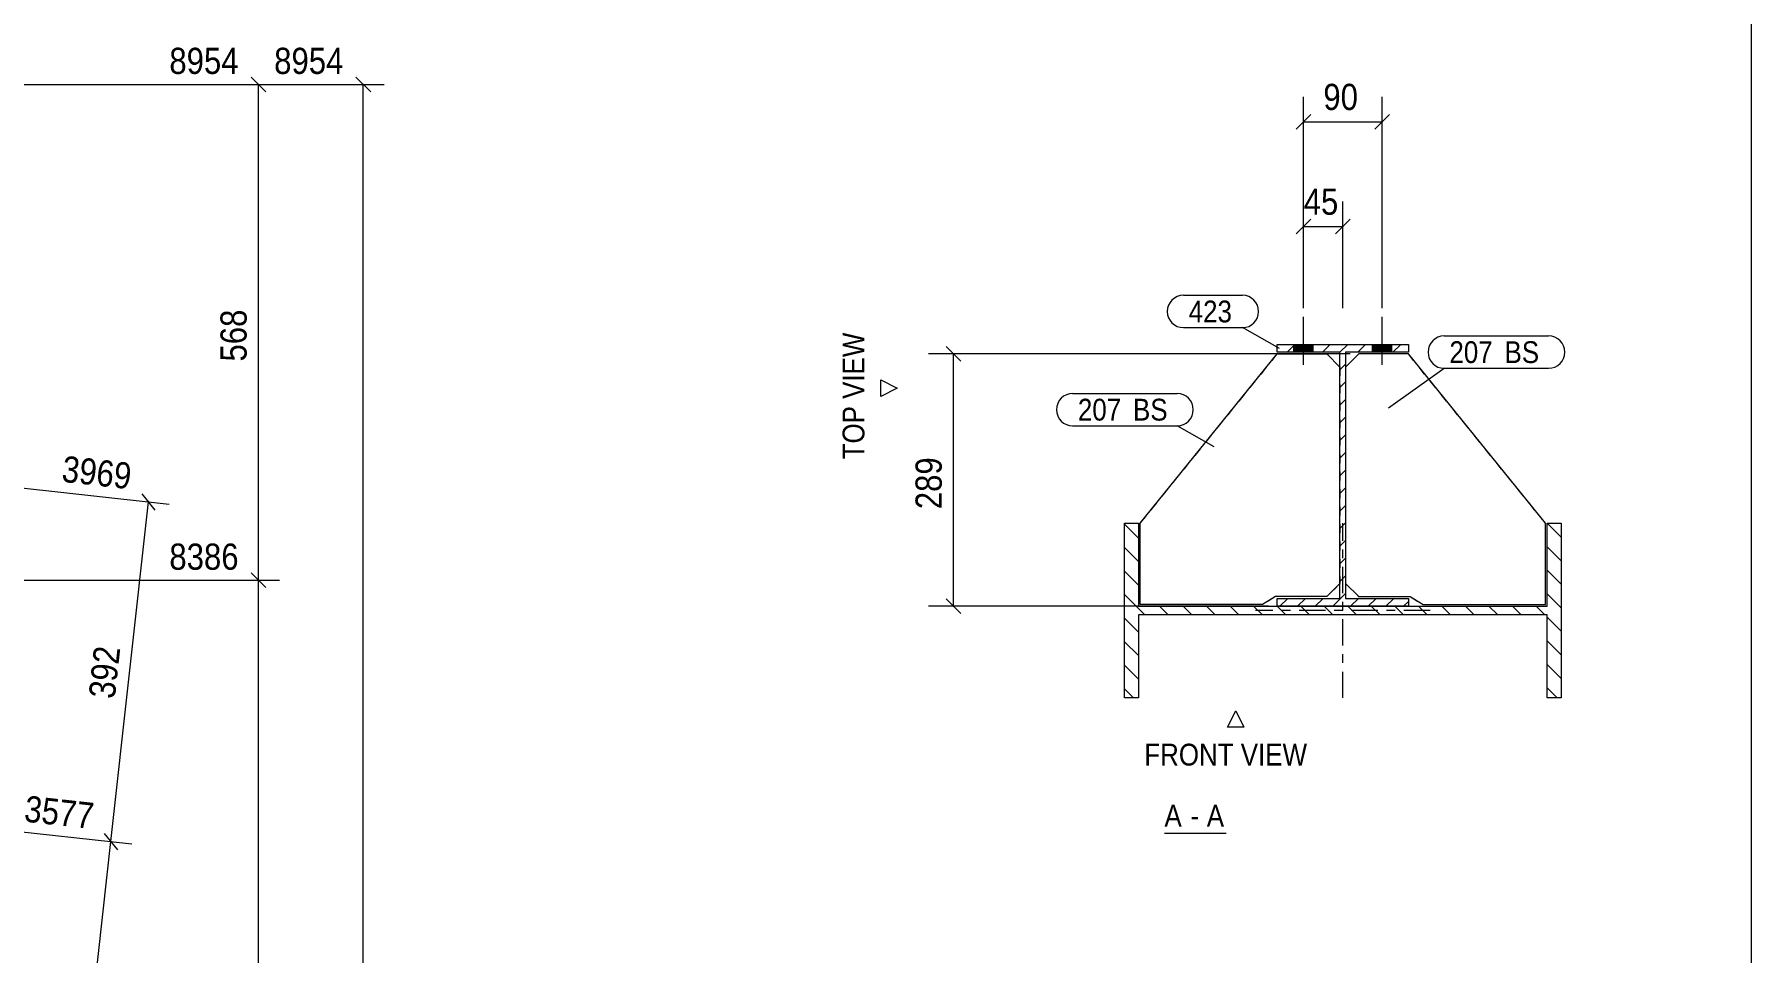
# Model space of a CAD drawing. Header units: millimetres. Extents: x 2 to 579, y 1 to 825.
# Drawn here: x 382.4 to 579, y 543.4 to 648.6 of the extents above; entities that cross this region are included whole.
import ezdxf

# ---------------------------------------------------------------- set-up
doc = ezdxf.new("R2010")
doc.units = ezdxf.units.MM
for name, pattern in [('XKITLINE00', [0]), ('XKITLINE01', [4, 1, -1, 1, -1]), ('XKITLINE03', [6, 3, -1, 1, -1])]:
    doc.linetypes.add(name, pattern=pattern)
for name, color, linetype, lineweight in [('Bolt', 3, 'Continuous', 0), ('Dimensions', 7, 'Continuous', 0), ('DrawingSheet', 5, 'Continuous', 0), ('OtherObjectType', 7, 'Continuous', 0), ('Part', 2, 'Continuous', 0), ('PartMark', 7, 'Continuous', 0)]:
    doc.layers.add(name, color=color, linetype=linetype, lineweight=lineweight)
doc.styles.add('ARIAL', font='ARIAL.TTF')

# ---------------------------------------------------------------- blocks, each defined once
blk = doc.blocks.new('*A5')
at = {"layer": 'Part', "color": 7, "linetype": 'XKITLINE00', "lineweight": 0}
for p, q in [((508.8, 590.88), (507.2, 592.48)), ((557.2, 590.97), (555.6, 592.57)), ((508.8, 588.19), (507.2, 589.79)), ((557.2, 588.28), (555.6, 589.88)), ((508.8, 585.49), (507.2, 587.09)), ((557.2, 585.59), (555.6, 587.19)), ((509.52, 582.07), (507.2, 584.4)), ((557.2, 582.89), (555.6, 584.49)), ((512.21, 582.07), (511.21, 583.07)), ((514.91, 582.07), (513.91, 583.07)), ((517.6, 582.07), (516.6, 583.07)), ((520.3, 582.07), (519.3, 583.07)), ((522.99, 582.07), (521.99, 583.07)), ((525.68, 582.07), (524.68, 583.07)), ((528.38, 582.07), (527.38, 583.07)), ((531.07, 582.07), (530.07, 583.07)), ((533.77, 582.07), (532.77, 583.07)), ((536.46, 582.07), (535.46, 583.07)), ((539.15, 582.07), (538.15, 583.07)), ((541.85, 582.07), (540.85, 583.07)), ((544.54, 582.07), (543.54, 583.07)), ((547.24, 582.07), (546.24, 583.07)), ((549.93, 582.07), (548.93, 583.07)), ((552.62, 582.07), (551.62, 583.07)), ((555.32, 582.07), (554.32, 583.07)), ((508.8, 580.1), (507.2, 581.7)), ((557.2, 580.2), (555.6, 581.8)), ((508.8, 577.41), (507.2, 579.01)), ((557.2, 577.5), (555.6, 579.1)), ((508.8, 574.72), (507.2, 576.32)), ((557.2, 574.81), (555.6, 576.41)), ((508.24, 572.57), (507.2, 573.62)), ((556.74, 572.57), (555.6, 573.72))]:
    blk.add_line(p, q, dxfattribs=at)
blk = doc.blocks.new('*A6')
at = {"layer": 'Part', "color": 7, "linetype": 'XKITLINE00', "lineweight": 0}
for p, q in [((524.7, 613.07), (524.7, 613.07)), ((524.7, 613.07), (524.7, 613.07)), ((526.72, 613.07), (525.82, 612.17)), ((528.74, 613.07), (527.84, 612.17)), ((530.76, 613.07), (529.86, 612.17)), ((532.78, 613.07), (531.87, 612.17)), ((534.8, 613.07), (533.9, 612.17)), ((536.82, 613.07), (535.92, 612.17)), ((538.84, 613.07), (537.94, 612.17)), ((532.52, 610.8), (531.87, 610.15)), ((532.52, 608.78), (531.87, 608.13)), ((532.52, 606.76), (531.87, 606.11)), ((532.52, 604.73), (531.87, 604.08)), ((532.52, 602.71), (531.87, 602.06)), ((532.52, 600.69), (531.87, 600.04)), ((532.52, 598.67), (531.87, 598.02)), ((532.52, 596.65), (531.87, 596)), ((532.52, 594.63), (531.87, 593.98)), ((532.52, 592.61), (531.87, 591.96)), ((532.52, 590.59), (531.87, 589.94)), ((532.52, 588.57), (531.87, 587.92)), ((532.52, 586.55), (531.87, 585.9)), ((525.9, 583.97), (525, 583.07)), ((527.92, 583.97), (527.02, 583.07)), ((529.94, 583.97), (529.04, 583.07)), ((532.52, 584.53), (531.07, 583.07)), ((533.99, 583.97), (533.09, 583.07)), ((536.01, 583.97), (535.11, 583.07)), ((538.03, 583.97), (537.13, 583.07)), ((539.7, 583.62), (539.15, 583.07))]:
    blk.add_line(p, q, dxfattribs=at)
blk = doc.blocks.new('*A93')
at = {"layer": 'Bolt'}
for points in [[(526.6, 612.17), (526.6, 613.07), (528.8, 613.07), (528.8, 612.17)], [(526.6, 612.17), (526.6, 613.07), (528.8, 613.07), (528.8, 612.17)], [(526.6, 612.17), (526.6, 613.07), (528.8, 613.07), (528.8, 612.17)], [(526.6, 612.17), (526.6, 613.07), (528.8, 613.07), (528.8, 612.17)], [(535.6, 612.17), (535.6, 613.07), (537.8, 613.07), (537.8, 612.17)], [(535.6, 612.17), (535.6, 613.07), (537.8, 613.07), (537.8, 612.17)], [(535.6, 612.17), (535.6, 613.07), (537.8, 613.07), (537.8, 612.17)], [(535.6, 612.17), (535.6, 613.07), (537.8, 613.07), (537.8, 612.17)]]:
    blk.add_hatch(color=3, dxfattribs=at).paths.add_polyline_path(points, flags=17)
at = {"layer": 'Bolt', "color": 3, "linetype": 'XKITLINE00', "lineweight": 0}
for p, q in [((527.7, 610.72), (527.7, 616.22)), ((527.7, 610.72), (527.7, 616.22)), ((527.7, 610.72), (527.7, 616.22)), ((527.7, 610.72), (527.7, 616.22)), ((536.7, 610.72), (536.7, 616.22)), ((536.7, 610.72), (536.7, 616.22)), ((536.7, 610.72), (536.7, 616.22)), ((536.7, 610.72), (536.7, 616.22)), ((526.6, 612.17), (526.6, 613.07)), ((526.6, 612.17), (526.6, 613.07)), ((526.6, 612.17), (526.6, 613.07)), ((526.6, 612.17), (526.6, 613.07)), ((528.8, 612.17), (528.8, 613.07)), ((528.8, 612.17), (528.8, 613.07)), ((528.8, 612.17), (528.8, 613.07)), ((528.8, 612.17), (528.8, 613.07)), ((535.6, 612.17), (535.6, 613.07)), ((535.6, 612.17), (535.6, 613.07)), ((535.6, 612.17), (535.6, 613.07)), ((535.6, 612.17), (535.6, 613.07)), ((537.8, 612.17), (537.8, 613.07)), ((537.8, 612.17), (537.8, 613.07)), ((537.8, 612.17), (537.8, 613.07)), ((537.8, 612.17), (537.8, 613.07))]:
    blk.add_line(p, q, dxfattribs=at)
blk = doc.blocks.new('*A94')
at = {"layer": 'Part', "color": 2, "linetype": 'XKITLINE00', "lineweight": 0}
for p, q in [((507.2, 572.57), (507.2, 592.57)), ((507.2, 592.57), (508.8, 592.57)), ((508.8, 592.57), (508.8, 583.07)), ((555.6, 592.57), (557.2, 592.57)), ((555.6, 583.07), (555.6, 592.57)), ((557.2, 592.57), (557.2, 572.57)), ((508.8, 583.07), (555.6, 583.07)), ((555.6, 582.07), (508.8, 582.07)), ((508.8, 582.07), (508.8, 572.57)), ((555.6, 572.57), (555.6, 582.07)), ((508.8, 572.57), (507.2, 572.57)), ((557.2, 572.57), (555.6, 572.57))]:
    blk.add_line(p, q, dxfattribs=at)
at = {"layer": 'Part', "color": 7, "linetype": 'XKITLINE03', "lineweight": 0}
for p, q in [((532.2, 572.57), (532.2, 592.57)), ((542.2, 582.57), (522.2, 582.57))]:
    blk.add_line(p, q, dxfattribs=at)
blk = doc.blocks.new('*A95')
at = {"layer": 'Part', "color": 2, "linetype": 'XKITLINE00', "lineweight": 0}
for p, q in [((524.7, 613.07), (539.7, 613.07)), ((524.7, 612.17), (524.7, 613.07)), ((531.87, 612.17), (524.7, 612.17)), ((531.87, 583.97), (531.87, 612.17)), ((539.7, 612.17), (532.52, 612.17)), ((532.52, 612.17), (532.52, 583.97)), ((539.7, 613.07), (539.7, 612.17)), ((524.7, 583.07), (524.7, 583.97)), ((524.7, 583.97), (531.87, 583.97)), ((532.52, 583.97), (539.7, 583.97)), ((539.7, 583.97), (539.7, 583.07)), ((539.7, 583.07), (524.7, 583.07))]:
    blk.add_line(p, q, dxfattribs=at)
at = {"layer": 'Part', "color": 7, "linetype": 'XKITLINE03', "lineweight": 0}
blk.add_line((532.2, 598.07), (532.2, 598.07), dxfattribs=at)
blk = doc.blocks.new('*A96')
at = {"layer": 'Part', "color": 7, "linetype": 'XKITLINE01', "lineweight": 0}
for p, q in [((509, 592.57), (524.7, 611.97)), ((524.7, 611.97), (530.37, 611.97)), ((530.37, 611.97), (531.87, 610.47)), ((531.87, 610.47), (531.87, 585.67)), ((509, 583.27), (509, 592.57)), ((524.5, 584.17), (523, 583.27)), ((530.37, 584.17), (524.5, 584.17)), ((531.87, 585.67), (530.37, 584.17)), ((523, 583.27), (509, 583.27))]:
    blk.add_line(p, q, dxfattribs=at)
blk = doc.blocks.new('*A97')
at = {"layer": 'Part', "color": 2, "linetype": 'XKITLINE00', "lineweight": 0}
for p, q in [((534.02, 611.97), (532.52, 610.47)), ((539.7, 611.97), (534.02, 611.97)), ((555.4, 592.57), (539.7, 611.97)), ((555.4, 583.27), (555.4, 592.57)), ((532.52, 585.67), (534.02, 584.17)), ((534.02, 584.17), (539.9, 584.17)), ((539.9, 584.17), (541.4, 583.27)), ((541.4, 583.27), (555.4, 583.27))]:
    blk.add_line(p, q, dxfattribs=at)
at = {"layer": 'Part', "color": 7, "linetype": 'XKITLINE01', "lineweight": 0}
blk.add_line((532.52, 610.47), (532.52, 585.67), dxfattribs=at)
blk = doc.blocks.new('*A98')
at = {"layer": 'Part', "color": 2, "linetype": 'XKITLINE00', "lineweight": 0}
for p, q in [((509, 592.57), (524.7, 611.97)), ((524.7, 611.97), (530.37, 611.97)), ((530.37, 611.97), (531.87, 610.47)), ((509, 583.27), (509, 592.57)), ((524.5, 584.17), (523, 583.27)), ((530.37, 584.17), (524.5, 584.17)), ((531.87, 585.67), (530.37, 584.17)), ((523, 583.27), (509, 583.27))]:
    blk.add_line(p, q, dxfattribs=at)
at = {"layer": 'Part', "color": 7, "linetype": 'XKITLINE01', "lineweight": 0}
blk.add_line((531.87, 610.47), (531.87, 585.67), dxfattribs=at)
blk = doc.blocks.new('*A99')
at = {"layer": 'Part', "color": 7, "linetype": 'XKITLINE01', "lineweight": 0}
for p, q in [((534.02, 611.97), (532.52, 610.47)), ((539.7, 611.97), (534.02, 611.97)), ((555.4, 592.57), (539.7, 611.97)), ((532.52, 610.47), (532.52, 585.67)), ((555.4, 583.27), (555.4, 592.57)), ((532.52, 585.67), (534.02, 584.17)), ((534.02, 584.17), (539.9, 584.17)), ((539.9, 584.17), (541.4, 583.27)), ((541.4, 583.27), (555.4, 583.27))]:
    blk.add_line(p, q, dxfattribs=at)
blk = doc.blocks.new('*A119')
at = {"layer": 'DrawingSheet', "color": 5, "linetype": 'XKITLINE00', "lineweight": 0}
blk.add_line((579, 5), (579, 825), dxfattribs=at)
blk = doc.blocks.new('*A155')
at = {"layer": 'Dimensions', "color": 7, "linetype": 'XKITLINE00', "lineweight": 0}
for p, q in [((419.21, 643.7), (420.91, 642)), ((236.06, 642.85), (422.46, 642.85)), ((420.06, 206.9), (420.06, 642.85))]:
    blk.add_line(p, q, dxfattribs=at)
at = {"layer": 'Dimensions', "color": 3}
blk.add_point((420.06, 642.85), dxfattribs=at)
at = {"layer": 'Dimensions', "color": 3, "style": 'ARIAL', "width": 0.85}
blk.add_text('8954', height=3, dxfattribs=at).set_placement((409.86, 644.05))
blk = doc.blocks.new('*A159')
at = {"layer": 'Dimensions', "color": 7, "linetype": 'XKITLINE00', "lineweight": 0}
for p, q in [((261.06, 586.05), (410.46, 586.05)), ((407.21, 586.9), (408.91, 585.2)), ((408.06, 194.05), (408.06, 586.05))]:
    blk.add_line(p, q, dxfattribs=at)
at = {"layer": 'Dimensions', "color": 3}
blk.add_point((408.06, 586.05), dxfattribs=at)
at = {"layer": 'Dimensions', "color": 3, "style": 'ARIAL', "width": 0.85}
blk.add_text('8386', height=3, dxfattribs=at).set_placement((397.86, 587.25))
blk = doc.blocks.new('*A160')
at = {"layer": 'Dimensions', "color": 7, "linetype": 'XKITLINE00', "lineweight": 0}
for p, q in [((407.21, 643.7), (408.91, 642)), ((236.06, 642.85), (410.46, 642.85)), ((408.06, 586.05), (408.06, 642.85)), ((261.06, 586.05), (410.46, 586.05)), ((407.21, 586.9), (408.91, 585.2))]:
    blk.add_line(p, q, dxfattribs=at)
at = {"layer": 'Dimensions', "color": 3}
for p in [(408.06, 642.85), (408.06, 586.05)]:
    blk.add_point(p, dxfattribs=at)
at = {"layer": 'Dimensions', "color": 3, "style": 'ARIAL', "width": 0.85}
blk.add_text('8954', height=3, dxfattribs=at).set_placement((397.86, 644.05))
blk.add_text('568', height=3, rotation=90.0002, dxfattribs=at).set_placement((406.71, 611.11))
blk = doc.blocks.new('*A170')
at = {"layer": 'Dimensions', "color": 7, "linetype": 'XKITLINE00', "lineweight": 0}
for p, q in [((326.88, 563.19), (393.55, 555.84)), ((390.41, 557.04), (391.91, 555.16)), ((351.92, 200.52), (391.16, 556.1))]:
    blk.add_line(p, q, dxfattribs=at)
at = {"layer": 'Dimensions', "color": 3}
blk.add_point((391.16, 556.1), dxfattribs=at)
at = {"layer": 'Dimensions', "color": 3, "style": 'ARIAL', "width": 0.85}
blk.add_text('3577', height=3, rotation=-6.2968, dxfattribs=at).set_placement((381.15, 558.41))
blk = doc.blocks.new('*A171')
at = {"layer": 'Dimensions', "color": 7, "linetype": 'XKITLINE00', "lineweight": 0}
for p, q in [((287.28, 606.96), (397.84, 594.76)), ((394.71, 595.96), (396.21, 594.09)), ((391.16, 556.1), (395.46, 595.02)), ((326.88, 563.19), (393.55, 555.84)), ((390.41, 557.04), (391.91, 555.16))]:
    blk.add_line(p, q, dxfattribs=at)
at = {"layer": 'Dimensions', "color": 3}
for p in [(395.46, 595.02), (391.16, 556.1)]:
    blk.add_point(p, dxfattribs=at)
at = {"layer": 'Dimensions', "color": 3, "style": 'ARIAL', "width": 0.85}
for s, rotation, p in [('3969', -6.2968, (385.45, 597.34)), ('392', 83.7034, (391.6, 572.39))]:
    blk.add_text(s, height=3, rotation=rotation, dxfattribs=at).set_placement(p)
blk = doc.blocks.new('*A253')
at = {"layer": 'Dimensions', "color": 7, "linetype": 'XKITLINE00', "lineweight": 0}
for p, q in [((533.02, 611.97), (484.78, 611.97)), ((486.78, 612.82), (488.48, 611.13)), ((487.63, 583.07), (487.63, 611.97)), ((486.78, 583.92), (488.48, 582.23)), ((523.7, 583.07), (484.78, 583.07))]:
    blk.add_line(p, q, dxfattribs=at)
at = {"layer": 'Dimensions', "color": 3}
for p in [(487.63, 611.97), (487.63, 583.07)]:
    blk.add_point(p, dxfattribs=at)
at = {"layer": 'Dimensions', "color": 3, "style": 'ARIAL', "width": 0.85}
blk.add_text('289', height=3, rotation=90.0002, dxfattribs=at).set_placement((486.28, 594.19))
blk = doc.blocks.new('*A254')
at = {"layer": 'Dimensions', "color": 7, "linetype": 'XKITLINE00', "lineweight": 0}
for p, q in [((527.7, 617.22), (527.7, 641.42)), ((536.7, 617.22), (536.7, 641.42)), ((528.54, 639.42), (526.85, 637.73)), ((537.54, 639.42), (535.85, 637.73)), ((527.7, 638.57), (536.7, 638.57))]:
    blk.add_line(p, q, dxfattribs=at)
at = {"layer": 'Dimensions', "color": 3}
for p in [(527.7, 638.57), (536.7, 638.57)]:
    blk.add_point(p, dxfattribs=at)
at = {"layer": 'Dimensions', "color": 3, "style": 'ARIAL', "width": 0.85}
blk.add_text('90', height=3, dxfattribs=at).set_placement((529.97, 639.92))
blk = doc.blocks.new('*A255')
at = {"layer": 'Dimensions', "color": 7, "linetype": 'XKITLINE00', "lineweight": 0}
for p, q in [((527.7, 617.22), (527.7, 629.42)), ((532.2, 617.22), (532.2, 629.42)), ((528.54, 627.42), (526.85, 625.73)), ((533.04, 627.42), (531.35, 625.73)), ((527.7, 626.57), (532.2, 626.57))]:
    blk.add_line(p, q, dxfattribs=at)
at = {"layer": 'Dimensions', "color": 3}
for p in [(527.7, 626.57), (532.2, 626.57)]:
    blk.add_point(p, dxfattribs=at)
at = {"layer": 'Dimensions', "color": 3, "style": 'ARIAL', "width": 0.85}
blk.add_text('45', height=3, dxfattribs=at).set_placement((527.72, 627.92))
blk = doc.blocks.new('*A256')
at = {"layer": 'PartMark', "color": 7, "linetype": 'XKITLINE00', "lineweight": 0}
for p, q in [((513.95, 618.69), (520.71, 618.69)), ((513.95, 614.99), (520.71, 614.99)), ((524.96, 612.6), (520.71, 614.99))]:
    blk.add_line(p, q, dxfattribs=at)
for centre, start, end in [((513.95, 616.84), 90, 270), ((520.71, 616.84), 270, 90)]:
    blk.add_arc(centre, 1.85, start, end, dxfattribs=at)
at = {"layer": 'PartMark', "color": 3, "style": 'ARIAL', "width": 0.85}
blk.add_text('423', height=2.5, dxfattribs=at).set_placement((514.55, 615.59))
blk = doc.blocks.new('*A257')
at = {"layer": 'PartMark', "color": 7, "linetype": 'XKITLINE00', "lineweight": 0}
for p, q in [((501.27, 607.44), (513.23, 607.44)), ((501.27, 603.74), (513.23, 603.74)), ((517.47, 601.34), (513.23, 603.74))]:
    blk.add_line(p, q, dxfattribs=at)
for centre, start, end in [((501.27, 605.59), 90, 270), ((513.23, 605.59), 270, 90)]:
    blk.add_arc(centre, 1.85, start, end, dxfattribs=at)
at = {"layer": 'PartMark', "color": 3, "style": 'ARIAL', "width": 0.85}
for s, p in [('207', (501.87, 604.34)), ('BS', (508.18, 604.34))]:
    blk.add_text(s, height=2.5, dxfattribs=at).set_placement(p)
blk = doc.blocks.new('*A258')
at = {"layer": 'PartMark', "color": 7, "linetype": 'XKITLINE00', "lineweight": 0}
for p, q in [((543.8, 614.03), (555.76, 614.03)), ((537.44, 605.81), (543.8, 610.33)), ((543.8, 610.33), (555.76, 610.33))]:
    blk.add_line(p, q, dxfattribs=at)
for centre, start, end in [((543.8, 612.18), 90, 270), ((555.76, 612.18), 270, 90)]:
    blk.add_arc(centre, 1.85, start, end, dxfattribs=at)
at = {"layer": 'PartMark', "color": 3, "style": 'ARIAL', "width": 0.85}
for s, p in [('207', (544.4, 610.93)), ('BS', (550.71, 610.93))]:
    blk.add_text(s, height=2.5, dxfattribs=at).set_placement(p)
blk = doc.blocks.new('*A259')
at = {"layer": 'OtherObjectType', "color": 7, "linetype": 'XKITLINE00', "lineweight": 0}
for p, q in [((479.31, 607.11), (479.31, 608.99)), ((479.31, 608.99), (481.18, 608.05)), ((481.18, 608.05), (479.31, 607.11)), ((481.18, 608.05), (481.18, 608.05)), ((519, 569.2), (519.94, 571.07)), ((519.94, 571.07), (520.88, 569.2)), ((519.94, 571.07), (519.94, 571.07)), ((520.88, 569.2), (519, 569.2)), ((511.78, 557.07), (518.84, 557.07))]:
    blk.add_line(p, q, dxfattribs=at)
at = {"layer": 'OtherObjectType', "color": 7, "style": 'ARIAL', "width": 0.85}
blk.add_text('TOP VIEW', height=2.5, rotation=90, dxfattribs=at).set_placement((477.43, 599.9))
for s, p in [('FRONT VIEW', (509.47, 564.82)), ('A', (511.78, 557.82)), ('A', (516.62, 557.82)), ('-', (514.76, 557.82))]:
    blk.add_text(s, height=2.5, dxfattribs=at).set_placement(p)

msp = doc.modelspace()

# ---------------------------------------------------------------- block references
at = {"lineweight": 0}
for name in ['*A119', '*A155', '*A160', '*A254', '*A255', '*A256', '*A93', '*A258', '*A253', '*A96', '*A98', '*A6', '*A95', '*A97', '*A99', '*A171', '*A257', '*A5', '*A94', '*A159', '*A170']:
    msp.add_blockref(name, (0, 0), dxfattribs=at)
at = {"layer": 'OtherObjectType', "lineweight": 0}
msp.add_blockref('*A259', (0, 0), dxfattribs=at)

doc.saveas('drawing.dxf')
